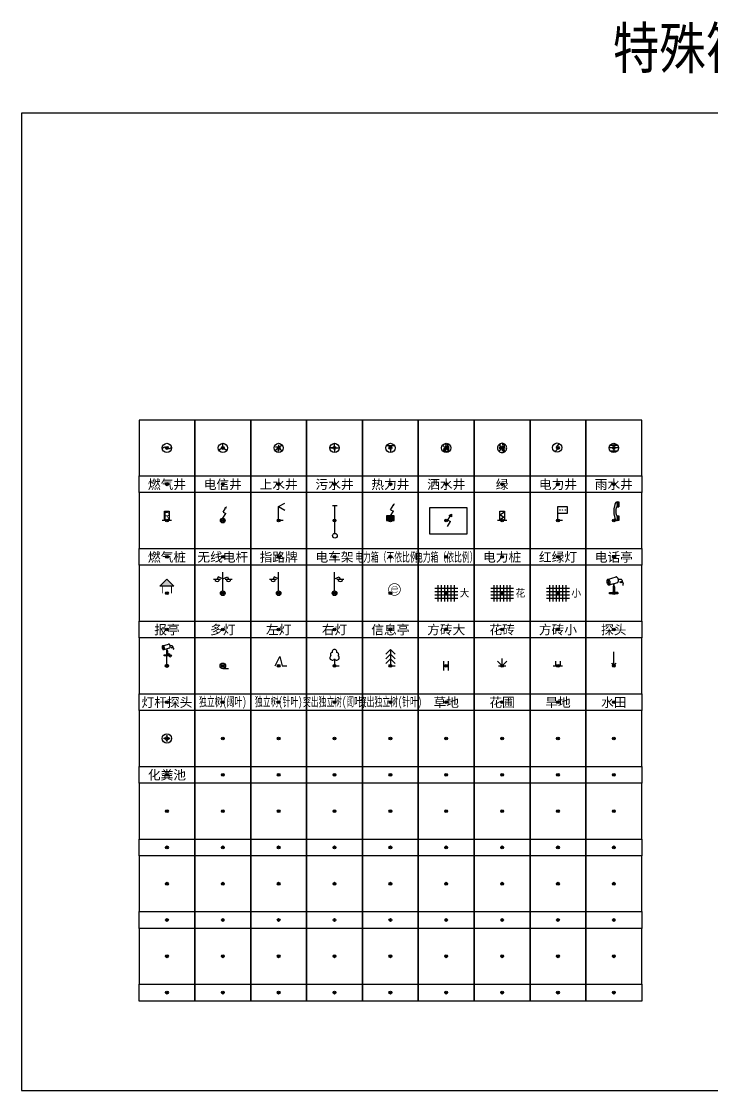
# Model space of a CAD drawing. Extents: x 501830 to 502977, y 299930 to 300245.
# Drawn here: x 502828.6 to 502902.9, y 300072.7 to 300187.5 of the extents above; entities that cross this region are included whole.
import ezdxf
from ezdxf.enums import TextEntityAlignment as Align

# ---------------------------------------------------------------- set-up
doc = ezdxf.new("R2010")
doc.units = 0
doc.header["$PDMODE"] = 32
doc.header["$PDSIZE"] = 0.3
for name, color, linetype in [('BJ0', 7, 'Continuous'), ('BJ03', 7, 'Continuous'), ('BJ04', 7, 'Continuous'), ('BJ05', 7, 'Continuous'), ('JZD', 1, 'Continuous'), ('上水', 4, 'Continuous'), ('上水井', 4, 'Continuous'), ('污水井', 247, 'Continuous'), ('燃气井', 6, 'Continuous'), ('燃气管线', 6, 'Continuous'), ('电信井', 3, 'Continuous'), ('电力井', 1, 'Continuous'), ('雨水井', 34, 'Continuous')]:
    doc.layers.add(name, color=color, linetype=linetype)
doc.styles.add('HZ', font='simplex.shx', dxfattribs={"bigfont": 'hztxt'})
doc.styles.get("Standard").update_dxf_attribs({"font": 'SIMFANG.TTF'})

# ---------------------------------------------------------------- blocks, each defined once
blk = doc.blocks.new('电力井')
at = {"lineweight": -3}
for p, q in [((0.1916606593877077, 0.394844654132612), (-0.07938017911510542, 0.06750430457759649)), ((-0.07938017911510542, 0.06750430457759649), (0.1521335955476388, -0.01715248537948355)), ((0.1521335955476388, -0.01715248537948355), (-0.1640804843627848, -0.3727115999208763))]:
    blk.add_line(p, q, dxfattribs=at)
blk.add_circle((0, 0), 0.5000578560192321, dxfattribs=at)
blk = doc.blocks.new('化粪池')
for points in [[(-0.2999999999883585, 0, 1), (-0.2000000000116415, 0, 1)], [(-0.04999999998835847, 0.25, 1), (0.04999999998835847, 0.25, 1)], [(-0.04999999998835847, 0, 1), (0.04999999998835847, 0, 1)], [(0.2000000000116415, 0, 1), (0.2999999999883585, 0, 1)], [(-0.04999999998835847, -0.25, 1), (0.04999999998835847, -0.25, 1)]]:
    blk.add_hatch(color=256).paths.add_polyline_path(points)
for centre, radius in [((0, 0), 0.5), ((-0.25, 0), 0.05), ((0, 0.25), 0.05), ((0, 0), 0.05), ((0.25, 0), 0.05), ((0, -0.25), 0.05)]:
    blk.add_circle(centre, radius)
blk = doc.blocks.new('图例框')
for points in [[(-3, 6.900000000000006), (-3, 0.899999999999995), (3, 0.899999999999995), (3, 6.900000000000006)], [(-3, 0.899999999999995), (3, 0.899999999999995), (3, -0.9000000000000092), (-3, -0.9000000000000092)]]:
    blk.add_lwpolyline(points, close=True)
for p in [(0, 3.9), (0, 0)]:
    blk.add_point(p)
blk = doc.blocks.new('上水井')
at = {"lineweight": -3}
for points in [[(-0.3348682536161505, 0.1123172582592815), (-0.09273907518945634, 0.1123172582592815), (-0.141088769712951, -0.08165257889777422), (-0.3348682536161505, -0.2756224159384146)], [(0.2948198927333578, 0.2577470478136092), (0.05269071430666372, 0.0637772106565535), (0.1495804562582634, -0.1301926264422946), (0.3431695871404372, -0.2756224159384146)]]:
    blk.add_lwpolyline(points, dxfattribs=at)
at = {"flags": 128}
blk.add_lwpolyline([(-5.820766091346741e-11, 0.3462148152175359), (-5.820766091346741e-11, -0.3462148151011206), (-0.09273907513124868, -0.3022149872267619)], dxfattribs=at)
at = {"lineweight": -3}
blk.add_circle((0, 0), 0.5000578560150593, dxfattribs=at)
blk = doc.blocks.new('探头')
at = {"lineweight": -3}
h = blk.add_hatch(color=256, dxfattribs=at)
h.paths.add_polyline_path([(-0.4496241582091898, 0.07915352238342166), (-0.4496241582091898, -0.07915352244162932), (-0.08634115383028984, -0.07915352244162932), (-0.08634115383028984, 0.07915352238342166)])
h.paths.add_polyline_path([(0.4496241582091898, -0.07915352244162932), (0.4496241582091898, 0.07915352238342166), (0.135962696862407, 0.07915352238342166), (0.0719658910529688, 0.07915352238342166), (0.0719658910529688, -0.07915352244162932)])
h = blk.add_hatch(color=256, dxfattribs=at)
h.paths.add_polyline_path([(-0.08634115383028984, 0.07915352238342166), (0.0719658910529688, 0.07915352238342166), (0.0719658910529688, 0.6830223372089677), (-0.08634115383028984, 0.6830223372089677)])
h.paths.add_polyline_path([(-0.00718763138866052, 1.025841613707598), (-0.08634115383028984, 0.6830223372089677), (0.0719658910529688, 0.6830223372089677)])
h.paths.add_polyline_path([(0.0719658910529688, 0.07915352238342166), (-0.08634115383028984, 0.07915352238342166), (-0.08634115383028984, -0.07915352244162932), (0.0719658910529688, -0.07915352244162932)])
for p, q in [((-0.7549450398655608, 1.324062825995497), (-0.758404083782807, 1.27017341053579)), ((-0.758404083782807, 1.27017341053579), (-0.7551341655198485, 1.213160589686595)), ((-0.7551341655198485, 1.213160589686595), (-0.7452534683397971, 1.155084955447819)), ((-0.7448820525314659, 1.372881132178009), (-0.7549450398655608, 1.324062825995497)), ((-0.7452534683397971, 1.155084955447819), (-0.7291191064286977, 1.09804551245179)), ((-0.7285788243752904, 1.414863908372354), (-0.7448820525314659, 1.372881132178009)), ((-0.7066245965543203, 1.448493787669577), (-0.7285788243752904, 1.414863908372354)), ((-0.6798128520604223, 1.472555298474617), (-0.7066245965543203, 1.448493787669577)), ((-0.6491126372129656, 1.486178795283195), (-0.6798128520604223, 1.472555298474617)), ((-0.6595591380610131, 1.343803210533224), (-0.6678539014537819, 1.261488650983665)), ((-0.6678539014537819, 1.261488650983665), (-0.6545602672849782, 1.162822738755494)), ((-0.660222090955358, 1.482641181384679), (0.2427716954261996, 1.748901747749187)), ((-0.6384819909580983, 1.389681147469673), (-0.6595591380610131, 1.343803210533224)), ((-0.6545602672849782, 1.162822738755494), (-0.6191237974562682, 1.069770583533682)), ((-0.6156335378182121, 1.488871889305301), (-0.6491126372129656, 1.486178795283195)), ((-0.6269369820365682, 1.398953567724675), (-0.6384819909580983, 1.389681147469673)), ((-0.6122063319780864, 1.396335648663808), (-0.6269369820365682, 1.398953567724675)), ((-0.5805855756043456, 1.48053724510828), (-0.6156335378182121, 1.488871889305301)), ((-0.5720584988594055, 1.365772037825081), (-0.6122063319780864, 1.396335648663808)), ((-0.545235475350637, 1.461476098455023), (-0.5805855756043456, 1.48053724510828)), ((-0.5250293829594739, 1.297948140127119), (-0.5720584988594055, 1.365772037825081)), ((-0.5108608818263747, 1.432377368910238), (-0.545235475350637, 1.461476098455023)), ((-0.4902453788090497, 1.204574797186069), (-0.5250293829594739, 1.297948140127119)), ((-0.4787041822564788, 1.394292760349344), (-0.5108608818263747, 1.432377368910238)), ((-0.476151728304103, 1.105984324763995), (-0.4902453788090497, 1.204574797186069)), ((-0.4813741839607246, 0.8860209616250359), (0.4216196024790406, 1.152281527989544)), ((-0.4499276037095115, 1.348598749726079), (-0.4787041822564788, 1.394292760349344)), ((-0.4255712065496482, 1.296946837625001), (-0.4499276037095115, 1.348598749726079)), ((-0.4065152945695445, 1.241203858749941), (-0.4255712065496482, 1.296946837625001)), ((-0.3934485980425961, 1.183384509640746), (-0.4065152945695445, 1.241203858749941)), ((-0.3868433813913725, 1.125578532111831), (-0.3934485980425961, 1.183384509640746)), ((0.2648303346941248, 1.750758765731007), (0.2318537107203156, 1.745682424632832)), ((0.2996434345841408, 1.744795722421259), (0.2648303346941248, 1.750758765731007)), ((0.3350349085521884, 1.728008791513275), (0.2996434345841408, 1.744795722421259)), ((0.3697257532039657, 1.701004631759133), (0.3350349085521884, 1.728008791513275)), ((0.4024622847791761, 1.664759139472153), (0.3697257532039657, 1.701004631759133)), ((0.3832886826712638, 1.140979110845365), (0.4148916185949929, 1.151540801278315)), ((0.4320614462485537, 1.620582181378268), (0.4024622847791761, 1.664759139472153)), ((0.4148916185949929, 1.151540801278315), (0.4429080038098618, 1.172718093090225)), ((0.4574535608408041, 1.570070257410407), (0.4320614462485537, 1.620582181378268)), ((0.4429080038098618, 1.172718093090225), (0.4663253612234257, 1.203745665494353)), ((0.4777209895546548, 1.51504880504217), (0.4574535608408041, 1.570070257410407)), ((0.4663253612234257, 1.203745665494353), (0.4842974169296212, 1.243502220953815)), ((0.4921312928199768, 1.457506230624858), (0.4777209895546548, 1.51504880504217)), ((0.4842974169296212, 1.243502220953815), (0.4961746834451333, 1.290551007376052)), ((0.5001637003733777, 1.399522050633095), (0.4921312928199768, 1.457506230624858)), ((0.4961746834451333, 1.290551007376052), (0.5015279311337508, 1.343191740626935)), ((0.5015279311337508, 1.343191740626935), (0.5001637003733777, 1.399522050633095)), ((-0.7291191064286977, 1.09804551245179), (-0.7073142176377587, 1.044103814754635)), ((-0.7073142176377587, 1.044103814754635), (-0.6806268874788657, 0.9952094559557736)), ((-0.6806268874788657, 0.9952094559557736), (-0.650021665613167, 0.9531296055065468)), ((-0.650021665613167, 0.9531296055065468), (-0.6166047044680454, 0.9193851388990879)), ((-0.6191237974562682, 1.069770583533682), (-0.5725193346734159, 1.001427870651241)), ((-0.6166047044680454, 0.9193851388990879), (-0.5815837801201269, 0.895195669028908)), ((-0.5815837801201269, 0.895195669028908), (-0.5462246399838477, 0.8814354663481936)), ((-0.5725193346734159, 1.001427870651241), (-0.5321692706202157, 0.9713361723115668)), ((-0.5462246399838477, 0.8814354663481936), (-0.5118052555480972, 0.8786018604878336)), ((-0.5321692706202157, 0.9713361723115668), (-0.5174516101833433, 0.9678157531889156)), ((-0.5174516101833433, 0.9678157531889156), (-0.5059005623334087, 0.9781522651319392)), ((-0.5118052555480972, 0.8786018604878336), (-0.479569633025676, 0.8867972653242759)), ((-0.5059005623334087, 0.9781522651319392), (-0.4849021219997667, 1.023709254455753)), ((-0.4849021219997667, 1.023709254455753), (-0.476151728304103, 1.105984324763995)), ((-0.479569633025676, 0.8867972653242759), (-0.4506828517769463, 0.9057254775543697)), ((-0.4506828517769463, 0.9057254775543697), (-0.4261889553745277, 0.9347023822483607)), ((-0.4496241582091898, 0.07915352238342166), (0.4186457947944291, 0.07915352238342166)), ((-0.4496241582091898, -0.07915352244162932), (-0.4496241582091898, 0.07915352238342166)), ((-0.4261889553745277, 0.9347023822483607), (-0.4069732170319185, 0.9726806786493398)), ((-0.4069732170319185, 0.9726806786493398), (-0.3937301436671987, 1.018287732091267)), ((-0.3937301436671987, 1.018287732091267), (-0.3869383743149228, 1.069875184912235)), ((-0.3869383743149228, 1.069875184912235), (-0.3868433813913725, 1.125578532111831)), ((-0.00718763138866052, 1.025841613707598), (-0.08634115383028984, 0.6830223372089677)), ((-0.08634115383028984, 0.6830223372089677), (0.0719658910529688, 0.6830223372089677)), ((-0.08634115383028984, 0.6830223372089677), (-0.08634115383028984, -0.07915352244162932)), ((0.0719658910529688, 0.6830223372089677), (-0.00718763138866052, 1.025841613707598)), ((0.0719658910529688, 0.6830223372089677), (0.0719658910529688, -0.07915352244162932)), ((0.4496241582091898, 0.07915352238342166), (0.135962696862407, 0.07915352238342166)), ((0.4496241582091898, 0.07915352238342166), (0.4496241582091898, -0.07915352244162932)), ((0.4496241582091898, 0.07915352238342166), (0.4496241582091898, -0.07915352244162932)), ((0.4496241582091898, -0.07915352244162932), (-0.4496241582091898, -0.07915352244162932))]:
    blk.add_line(p, q, dxfattribs=at)
at = {"lineweight": -3, "extrusion": (0, 0, -1)}
for p, q in [((0.4879795143497176, 1.476994723314419), (0.5920587086002342, 1.505368763348088)), ((0.5920587086002342, 1.505368763348088), (0.6910091294557787, 1.517204397765454)), ((0.65814820403466, 1.181967207929119), (0.6735298495623283, 1.21172095334623)), ((0.6800481011741795, 1.155603484541643), (0.65814820403466, 1.181967207929119)), ((0.6735298495623283, 1.21172095334623), (0.7170629816246219, 1.238629751140252)), ((0.7284162779105827, 1.137040997680742), (0.6800481011741795, 1.155603484541643)), ((0.6910091294557787, 1.517204397765454), (0.7797020037542097, 1.495963221066631)), ((0.7170629816246219, 1.238629751140252), (0.7742078845039941, 1.255963934992906)), ((0.7742078845039941, 1.255963934992906), (0.8308534043026157, 1.25730775174452)), ((0.7797020037542097, 1.495963221066631), (0.8528007346321829, 1.426044522377197)), ((0.8308534043026157, 1.25730775174452), (0.8801969880005345, 1.241597757092677)), ((0.8811757517396472, 1.166583408776205), (0.8429255122318864, 1.139283897471614)), ((0.8528007346321829, 1.426044522377197), (0.8992767119780183, 1.317529829277191)), ((0.8801969880005345, 1.241597757092677), (0.9215580244781449, 1.212253789533861)), ((0.9018511528265662, 1.208701311785262), (0.8811757517396472, 1.166583408776205)), ((0.8992767119780183, 1.317529829277191), (0.9018511528265662, 1.208701311785262)), ((0.9215580244781449, 1.212253789533861), (0.9783659822423942, 1.126896909961943)), ((0.787844744801987, 1.130270788387861), (0.7284162779105827, 1.137040997680742)), ((0.8429255122318864, 1.139283897471614), (0.787844744801987, 1.130270788387861)), ((0.9832151623559184, 0.9363094145664945), (0.9517471182625741, 0.8459795954986475)), ((0.9783659822423942, 1.126896909961943), (0.9974948558374308, 1.029479947756045)), ((0.9974948558374308, 1.029479947756045), (0.9832151623559184, 0.9363094145664945))]:
    blk.add_line(p, q, dxfattribs=at)
blk = doc.blocks.new('灯杆探头')
h = blk.add_hatch(color=256)
h.paths.add_polyline_path([(-0.3124074486549944, 1.064287108718418), (-0.05810934555483982, 1.06428710866021), (-0.05810934549663216, 1.175102040055208), (-0.312407448538579, 1.175102040055208)])
h.paths.add_polyline_path([(0.05270558584015816, 1.064287108718418), (0.317066372896079, 1.064287108602002), (0.317066372896079, 1.175102040055208), (0.09750334994168952, 1.175102040055208), (0.05270558589836583, 1.175102040055208)])
h = blk.add_hatch(color=256)
h.paths.add_polyline_path([(-0.05810934555483982, 1.175102040055208), (0.05270558589836583, 1.175102040055208), (0.05270558589836583, 1.597810210427269), (-0.05810934555483982, 1.597810210427269)])
h.paths.add_polyline_path([(-0.002701879886444658, 1.837783703987952), (-0.05810934555483982, 1.597810210427269), (0.05270558589836583, 1.597810210427269)])
h.paths.add_polyline_path([(0.05270558589836583, 1.175102040055208), (-0.05810934555483982, 1.175102040055208), (-0.05810934555483982, 1.06428710866021), (0.05270558589836583, 1.06428710866021)])
for p, q in [((-0.4598260015482083, 2.157543401350267), (0.1722696489305235, 2.343925797787961)), ((0.1877106964238919, 2.345225710363593), (0.164627059653867, 2.341672271606512)), ((0.2120798663236201, 2.341051580093335), (0.1877106964238919, 2.345225710363593)), ((0.2368538980954327, 2.329300728451926), (0.2120798663236201, 2.341051580093335)), ((0.2611374894040637, 2.310397816589102), (0.2368538980954327, 2.329300728451926)), ((0.2840530614485033, 2.285025971999858), (0.2611374894040637, 2.310397816589102)), ((-0.5261320657446049, 2.046538552560378), (-0.5285533965216018, 2.008815961773507)), ((-0.5285533965216018, 2.008815961773507), (-0.5262644537142478, 1.968906987167429)), ((-0.5262644537142478, 1.968906987167429), (-0.5193479657173157, 1.928254043159541)), ((-0.51908797462238, 2.080711366899777), (-0.5261320657446049, 2.046538552560378)), ((-0.5193479657173157, 1.928254043159541), (-0.5080539123737253, 1.888326433079783)), ((-0.5076757149072364, 2.110099310229998), (-0.51908797462238, 2.080711366899777)), ((-0.5080539123737253, 1.888326433079783), (-0.4927904902142473, 1.850567244691774)), ((-0.4923077554558404, 2.133640225743875), (-0.5076757149072364, 2.110099310229998)), ((-0.4927904902142473, 1.850567244691774), (-0.4741093590855598, 1.816341193567496)), ((-0.4735395343159325, 2.150483283330686), (-0.4923077554558404, 2.133640225743875)), ((-0.4741093590855598, 1.816341193567496), (-0.4526857038144954, 1.786885298206471)), ((-0.452049383893609, 2.16001973109087), (-0.4735395343159325, 2.150483283330686)), ((-0.4593619345105253, 2.060356821748428), (-0.4651682688854635, 2.002736630034633)), ((-0.4651682688854635, 2.002736630034633), (-0.4558627249789424, 1.933670491504017)), ((-0.444607931538485, 2.092471377574839), (-0.4593619345105253, 2.060356821748428)), ((-0.4558627249789424, 1.933670491504017), (-0.431057196110487, 1.868533982837107)), ((-0.4526857038144954, 1.786885298206471), (-0.4292938309954479, 1.763264171604533)), ((-0.4286140143522061, 2.161904896900523), (-0.452049383893609, 2.16001973109087)), ((-0.4365264252992347, 2.098962071759161), (-0.444607931538485, 2.092471377574839)), ((-0.4262149702408351, 2.097129528410733), (-0.4365264252992347, 2.098962071759161)), ((-0.431057196110487, 1.868533982837107), (-0.3984340721508488, 1.820694083813578)), ((-0.4292938309954479, 1.763264171604533), (-0.4047791839693673, 1.746331542672124)), ((-0.4040804408141412, 2.156070645956788), (-0.4286140143522061, 2.161904896900523)), ((-0.3981114870985039, 2.075735000835266), (-0.4262149702408351, 2.097129528410733)), ((-0.4047791839693673, 1.746331542672124), (-0.3800277858390473, 1.736699400818907)), ((-0.3793353706132621, 2.14272784331115), (-0.4040804408141412, 2.156070645956788)), ((-0.3984340721508488, 1.820694083813578), (-0.3701890272786841, 1.799629895016551)), ((-0.3651911059278063, 2.028258272446692), (-0.3981114870985039, 2.075735000835266)), ((-0.3800277858390473, 1.736699400818907), (-0.355934216757305, 1.734715876693372)), ((-0.3552731551462784, 2.122358732623979), (-0.3793353706132621, 2.14272784331115)), ((-0.3701890272786841, 1.799629895016551), (-0.3598866650136188, 1.797165601630695)), ((-0.3408423030632548, 1.962896932382137), (-0.3651911059278063, 2.028258272446692)), ((-0.3598866650136188, 1.797165601630695), (-0.3518009315012023, 1.804401159984991)), ((-0.355934216757305, 1.734715876693372), (-0.3333692809683271, 1.740452660131268)), ((-0.3327634654706344, 2.095699506637175), (-0.3552731551462784, 2.122358732623979)), ((-0.3518009315012023, 1.804401159984991), (-0.3371020232443698, 1.836291052517481)), ((-0.3309767476748675, 1.893883601704147), (-0.3408423030632548, 1.962896932382137)), ((-0.3371020232443698, 1.836291052517481), (-0.3309767476748675, 1.893883601704147)), ((-0.3346324666636065, 1.739909247495234), (0.297463183873333, 1.926291643991135)), ((-0.3333692809683271, 1.740452660131268), (-0.3131485341000371, 1.753702408634126)), ((-0.3126198604586534, 2.063713699171785), (-0.3327634654706344, 2.095699506637175)), ((-0.3131485341000371, 1.753702408634126), (-0.2960028066299856, 1.773986241954844)), ((-0.2955703824409284, 2.027557360706851), (-0.3126198604586534, 2.063713699171785)), ((-0.3124074485967867, 1.175102040055208), (0.2953815184882842, 1.175102040055208)), ((-0.3124074485967867, 1.06428710866021), (-0.3124074485967867, 1.175102040055208)), ((-0.2960028066299856, 1.773986241954844), (-0.2825517897726968, 1.800571049447171)), ((-0.2822312440839596, 1.988537275523413), (-0.2955703824409284, 2.027557360706851)), ((-0.2825517897726968, 1.800571049447171), (-0.2732816384523176, 1.832495986833237)), ((-0.273084556509275, 1.948063731135335), (-0.2822312440839596, 1.988537275523413)), ((-0.2732816384523176, 1.832495986833237), (-0.2685273998649791, 1.868607203825377)), ((-0.2684609048301354, 1.90759954683017), (-0.273084556509275, 1.948063731135335)), ((-0.2685273998649791, 1.868607203825377), (-0.2684609048301354, 1.90759954683017)), ((-0.002701879828236997, 1.837783703987952), (-0.05810934555483982, 1.597810210427269)), ((-0.05810934555483982, 1.597810210427269), (0.05270558589836583, 1.597810210427269)), ((-0.05810934555483982, 1.597810210427269), (-0.05810934555483982, 1.06428710866021)), ((0.05270558589836583, 1.597810210427269), (-0.002701879828236997, 1.837783703987952)), ((0, 0.1749999999883585), (0, 1.400000000023283)), ((0, 1.151803426677361), (0.06650000001536682, 1.186803426709957)), ((0.05270558589836583, 1.597810210427269), (0.05270558589836583, 1.06428710866021)), ((0.06650000001536682, 1.186803426709957), (0.1365000000223517, 1.291803426691331)), ((0.317066372896079, 1.175102040055208), (0.09750334994168952, 1.175102040055208)), ((0.1365000000223517, 1.291803426691331), (0.1714999999967404, 1.326803426723927)), ((0.1714999999967404, 1.326803426723927), (0.2415000000037253, 1.291803426691331)), ((0.1714999999967404, 1.151803426677361), (0.5214999999734573, 1.151803426677361)), ((0.2415000000037253, 1.291803426691331), (0.3115000000107102, 1.186803426709957)), ((0.2706315399846062, 1.918379951966926), (0.2927535951603204, 1.925773135269992)), ((0.3047724745119922, 2.254102101316676), (0.2840530614485033, 2.285025971999858)), ((0.2927535951603204, 1.925773135269992), (0.3123650648049079, 1.940597239532508)), ((0.3225469547323883, 2.218743754550815), (0.3047724745119922, 2.254102101316676)), ((0.3115000000107102, 1.186803426709957), (0.3464999999850988, 1.151803426677361)), ((0.3123650648049079, 1.940597239532508), (0.3287572150002234, 1.962316540244501)), ((0.317066372896079, 1.175102040055208), (0.317066372896079, 1.06428710866021)), ((0.317066372896079, 1.175102040055208), (0.317066372896079, 1.06428710866021)), ((0.3367341548437253, 2.180228737881407), (0.3225469547323883, 2.218743754550815)), ((0.3287572150002234, 1.962316540244501), (0.3413376539829187, 1.990146129042841)), ((0.3468213671003468, 2.139948935830034), (0.3367341548437253, 2.180228737881407)), ((0.3413376539829187, 1.990146129042841), (0.349651740572881, 2.023080279526766)), ((0.3524440524051897, 2.099360009829979), (0.3468213671003468, 2.139948935830034)), ((0.349651740572881, 2.023080279526766), (0.3533990139258094, 2.059928792819846)), ((0.3533990139258094, 2.059928792819846), (0.3524440524051897, 2.099360009829979)), ((0.317066372896079, 1.06428710866021), (-0.3124074485967867, 1.06428710866021))]:
    blk.add_line(p, q)
at = {"extrusion": (0, 0, -1)}
for p, q in [((0.3439151221537031, 2.153590880683623), (0.4167705581639893, 2.17345270869555)), ((0.4167705581639893, 2.17345270869555), (0.486035852751229, 2.181737652805168)), ((0.4630332049564458, 1.947071619913913), (0.4738003568490967, 1.967899241717532)), ((0.4783631329773925, 1.928617013560142), (0.4630332049564458, 1.947071619913913)), ((0.4738003568490967, 1.967899241717532), (0.5042735492461361, 1.986735400161706)), ((0.5122208566754125, 1.915623272769153), (0.4783631329773925, 1.928617013560142)), ((0.486035852751229, 2.181737652805168), (0.5481208647834137, 2.166868829110172)), ((0.5042735492461361, 1.986735400161706), (0.5442749813082628, 1.998869328876026)), ((0.5538207835052162, 1.910884126264136), (0.5122208566754125, 1.915623272769153)), ((0.5442749813082628, 1.998869328876026), (0.5839268451672979, 1.999810000590514)), ((0.5481208647834137, 2.166868829110172), (0.5992899763514288, 2.117925740021747)), ((0.5923773206886835, 1.91719330259366), (0.5538207835052162, 1.910884126264136)), ((0.5839268451672979, 1.999810000590514), (0.6184673537500203, 1.988813004340045)), ((0.6191524883615784, 1.936302960501052), (0.5923773206886835, 1.91719330259366)), ((0.5992899763514288, 2.117925740021747), (0.6318231605109759, 2.041965454875026)), ((0.6184673537500203, 1.988813004340045), (0.6474200792727061, 1.968272227037232)), ((0.6336252691107802, 1.965785492619034), (0.6191524883615784, 1.936302960501052)), ((0.6318231605109759, 2.041965454875026), (0.6336252691107802, 1.965785492619034)), ((0.6474200792727061, 1.968272227037232), (0.6871856497018598, 1.908522411365993)), ((0.6905800757813267, 1.775111164548434), (0.6685524448985234, 1.711880291230045)), ((0.6871856497018598, 1.908522411365993), (0.7005758612067439, 1.840330537816044)), ((0.7005758612067439, 1.840330537816044), (0.6905800757813267, 1.775111164548434))]:
    blk.add_line(p, q, dxfattribs=at)
blk.add_circle((0, 0), 0.175)
blk.add_arc((0.3464999999850988, 1.151803426677361), 0.175, 178.9999999984781, 0)
blk = doc.blocks.new('洒')
at = {"elevation": -507.8120000189421}
for points in [[(-0.312165750307031, 0.2232256743227481), (-0.2675994737655856, 0.1673767960382975)], [(-0.2230331971659325, 1.820454781409353e-05), (-0.312165750307031, -0.3903598133329069)], [(-0.2230331971659325, 0.3347353875142289), (-0.2675994737655856, 0.3905842657914036)], [(0.3119501654873602, 0.3905842657914036), (-0.1339006439666264, 0.3905842657914036)], [(-0.1339006439666264, -0.2230012218496995), (-0.08933436730876565, -0.2230012218496995), (-0.0002018141094595194, -0.05564263036649209), (-0.0002018141094595194, 0.3905842657914036)], [(0.1336850590887479, 0.3905842657914036), (0.1336850590887479, -0.1671523435652489), (0.1782513356301934, -0.2230012218496995), (0.2673838888877071, -0.2230012218496995)]]:
    blk.add_lwpolyline(points, dxfattribs=at)
blk.add_lwpolyline([(0.2673838888877071, -0.3345109350484563), (0.2673838888877071, 0.1673767960382975), (-0.1339006439666264, 0.1673767960382975), (-0.1339006439666264, -0.3345109350484563), (0.2673838888877071, -0.3345109350484563)], close=True, dxfattribs=at)
at = {"linetype": 'Continuous'}
blk.add_circle((0, 0), 0.5, dxfattribs=at)
blk = doc.blocks.new('绿')
blk.add_lwpolyline([(0.5000578559977388, 2.220446049250313e-16), (0.4904493845058801, 0.09755644815329373), (0.461993218214644, 0.1913638567143426), (0.4157829116362008, 0.2778172595799466), (0.3535943009373216, 0.3535943009616073), (0.2778172595513896, 0.4157829116552819), (0.1913638566826118, 0.4619932182277873), (0.09755644811960854, 0.4904493845125805), (-3.434491580023291e-11, 0.5000578559977387), (-0.0975564481869785, 0.4904493845125804), (-0.191363856746073, 0.4619932182277872), (-0.2778172596085031, 0.4157829116552817), (-0.3535943009858926, 0.353594300961607), (-0.4157829116743627, 0.2778172595799464), (-0.4619932182409303, 0.1913638567143424), (-0.4904493845192806, 0.0975564481532935), (-0.5000578559977386, 0), (-0.4904493845058799, -0.0975564481532935), (-0.4619932182146438, -0.1913638567143424), (-0.4157829116362006, -0.2778172595799463), (-0.3535943009373215, -0.3535943009616069), (-0.2778172595513896, -0.4157829116552816), (-0.1913638566826119, -0.4619932182277869), (-0.09755644811960865, -0.4904493845125801), (3.434474926677922e-11, -0.5000578559977384), (0.09755644818697834, -0.4904493845125802), (0.1913638567460728, -0.461993218227787), (0.2778172596085028, -0.4157829116552816), (0.3535943009858922, -0.353594300961607), (0.4157829116743624, -0.2778172595799463), (0.46199321824093, -0.1913638567143424), (0.4904493845192803, -0.09755644815329365)], close=True)
at = {"elevation": -507.8707599398473}
for points in [[(-0.1782738668262027, 0.4183559388184221), (-0.3119960038457066, 0.3068562993721571)], [(-0.3119960038457066, 0.3068562993721571), (-0.222796292277053, 0.1952792296287953)], [(-0.1336740110418759, 0.2510290493446519), (-0.3119960038457066, -0.02787490985065233)], [(-0.0445517297484912, 0.02795234016230097), (0.3120922557427548, 0.02795234016230097)], [(0.267492399958428, 0.3626061190952896), (4.812591942027211e-05, 0.3626061190952896)], [(0.267492399958428, 0.1952792296287953), (4.812591942027211e-05, 0.1952792296287953)], [(0.1337702629971318, -0.4182785085067735), (0.1337702629971318, 0.02795234016230097)], [(0.267492399958428, 0.02795234016230097), (0.267492399958428, 0.3626061190952896)], [(-0.3119960038457066, -0.02787490985065233), (-0.1336740110418759, -0.02787490985065233)], [(-0.3119960038457066, -0.362528688783641), (-0.1336740110418759, -0.1393745492969174)], [(4.812591942027211e-05, -0.3067788690677844), (-0.0445517297484912, -0.3067788690677844)], [(4.812591942027211e-05, -0.08362472957378486), (0.089170407212805, -0.1952017993171467)], [(0.089170407212805, -0.1952017993171467), (4.812591942027211e-05, -0.3067788690677844)], [(0.089170407212805, -0.4182785085067735), (0.1337702629971318, -0.4182785085067735)], [(0.1783701187814586, -0.1952017993171467), (0.267492399958428, -0.08362472957378486)], [(0.3120922557427548, -0.362528688783641), (0.1783701187814586, -0.1952017993171467)]]:
    blk.add_lwpolyline(points, dxfattribs=at)
blk = doc.blocks.new('信息亭')
at = {"linetype": 'Continuous'}
h = blk.add_hatch(color=256, dxfattribs=at)
h.paths.add_polyline_path([(-0.1648449362701503, -0.3300745594388572), (-0.167153138750873, -0.3289204462427296), (-0.1690766503550694, -0.3273816369681153), (-0.1710001621778356, -0.3258428279120708), (-0.2741003720802255, -0.2227426177911111), (-0.2764085850960109, -0.2196649988484569), (-0.2779473944143392, -0.2177414882496814), (-0.2791015014905133, -0.2154332746219006), (-0.2798709059748216, -0.2135097623182809), (-0.3314210112757282, -0.05924414953199447), (-0.3321904153666109, -0.05616653294989372), (-0.332575117696193, -0.05385831862268969), (-0.332575117696193, -0.0515501049949089), (-0.332575117696193, 0.0515501049949089), (-0.3325751177399069, 0.05424302108341362), (-0.3318057132118847, 0.0569359367347788), (-0.3314210109260166, 0.05924415018770377), (-0.2798709057125379, 0.2135097635422717), (-0.2783320965253515, 0.2169720841587987), (-0.277177989755175, 0.2188955953695695), (-0.2756391808302723, 0.2208191064929124), (-0.2741003719490836, 0.222742617834825), (-0.1710001621341216, 0.3258428274749312), (-0.1686919479380594, 0.3277663393414113), (-0.1667684366835747, 0.3289204461115878), (-0.1648449252105201, 0.3300745529691921), (-0.06212941842456347, 0.3816246574832475), (-0.05866709706489927, 0.3831634670638595), (-0.05597418123867828, 0.3839328715918818), (-0.05366596756718354, 0.384317573834036), (-0.05135775385197484, 0.3843175738777499), (0.1029078586720279, 0.3843175738777499), (0.1067548816618509, 0.3839328715918818), (0.1090630953333457, 0.3835481693060137), (0.1113713089611265, 0.3827787646905635), (0.1136795225889073, 0.3816246579203871), (0.216779732622439, 0.3300745529254782), (0.2190879464687896, 0.3289204459804459), (0.2210114576358464, 0.3273816370118293), (0.2229349689777591, 0.3258428279994987), (0.274100371555658, 0.2742927233105874), (0.2760238831598544, 0.2719845090270973), (0.2771779899737448, 0.2700609978600405), (0.2783320968313491, 0.2681374865618418), (0.3298822014328325, 0.1654219782021828), (0.3314210108385887, 0.1619596578916535), (0.3321904155414667, 0.1592667421965743), (0.3325751177399069, 0.1569585283502238), (0.3325751177399069, 0.1546503150284406), (0.332575117696193, 0.0515501044266275), (0.3321904154103249, 0.0480877836352447), (0.3318057131681707, 0.04539486885815858), (0.331036309033574, 0.04308665575494523), (0.3302669043306959, 0.04116314384475117), (0.3291127973419497, 0.03885493004211457), (0.3275739881547633, 0.03693141852534609), (0.3260351789238629, 0.03500790709600551), (0.3241116676693782, 0.03346909803996095), (0.3221881563711795, 0.03193028898391639), (0.3202646450729807, 0.030776182170026), (0.3179564314452, 0.0296220753561356), (0.3160329196224338, 0.02885267060954356), (0.3133400037962128, 0.02808326612523524), (0.3110317902558599, 0.02769856388308108), (0.3087235765843652, 0.02769856388308108), (-0.2848720354288234, 0.02769856383936712), (-0.2848720354288234, -0.0473097674146993), (-0.2362136812751996, -0.1929217077259091), (-0.1394401129806065, -0.2896952764139277), (-0.04595182554004713, -0.3366144915666663), (0.09752202701958593, -0.3366144916540942), (0.1913722210121923, -0.2896893946577911), (0.2917966765307355, -0.188888817465282), (0.2952589970161207, -0.1861959015953471), (0.2994907219421002, -0.1838876880112802), (0.3041071491539478, -0.1823488788678078), (0.3087235765406512, -0.1819641766256536), (0.3133400038399268, -0.1823488788678078), (0.3179564308769185, -0.1838876878801384), (0.3218034538667416, -0.1858111993969069), (0.3256504769877064, -0.1888888177712797), (0.3283433925516437, -0.1923511377320974), (0.3306516062668524, -0.1965828628329327), (0.3321904154540388, -0.2011992907879175), (0.3325751177399069, -0.2058157180434791), (0.3321904155414667, -0.2104321451678988), (0.3306516063542803, -0.2150485722486046), (0.3287280950997956, -0.218895594845002), (0.3256504771625622, -0.2227426173539716), (0.2229349694586126, -0.3258428276060731), (0.2206267555248341, -0.3277663391228415), (0.2187032440080656, -0.3289204461115878), (0.216779732666153, -0.3300745529254782), (0.1136795232446166, -0.3816246575706754), (0.1102172021472361, -0.3831634669327176), (0.1075242861898732, -0.3839328716355958), (0.1052160726495203, -0.384317573834036), (0.1029078588905977, -0.384317573834036), (-0.05135775393940275, -0.384317573790322), (-0.05520477640465832, -0.3839328715918818), (-0.05751299068814841, -0.3835481692622997), (-0.05982120374764781, -0.3827787648217054), (-0.06212937659031012, -0.3816246715154266)])
h.paths.add_polyline_path([(-0.275484724308073, 0.07540164606302277), (-0.2362136814937694, 0.1929217075073393), (-0.1394401126746088, 0.2896952764139277), (-0.04595182571490294, 0.3366144916103803), (0.09752202693215803, 0.3366144916103803), (0.1913551868211361, 0.2896979114473215), (0.237935311657493, 0.2427675605583936), (0.2848720354725374, 0.1492443867602269), (0.2848720355599653, 0.07540164610673672)], flags=16)
at = {"linetype": 'Continuous', "const_width": 0.0751}
blk.add_lwpolyline([(-0.1084275911469594, 0.6221665066760033, 1.080598474616794), (0.2031031152449431, -0.5979940042548113, 0.9254131145746874), (-0.1084275911469594, 0.6221665066760033, 11.56265115637106)], format="xyb", dxfattribs=at)
blk = doc.blocks.new('多灯')
for p, q in [((-0.9899999999906868, 1.5), (-0.2449999999953434, 1.5)), ((-0.4949999999953434, 1.75), (-0.595000000030268, 1.5)), ((0, 1.549999999988358), (-0.4949999999953434, 1.75)), ((0, 0.25), (0, 2.25)), ((0, 1.549999999988358), (0.5, 1.75)), ((0.25, 1.5), (1, 1.5)), ((0.5, 1.75), (0.5999999999767169, 1.5))]:
    blk.add_line(p, q)
blk.add_circle((0, 0), 0.25)
for centre in [(-0.595000000030268, 1.5), (0.625, 1.5)]:
    blk.add_arc(centre, 0.25, 178.9999999984781, 0)
blk = doc.blocks.new('左灯')
for p, q in [((-0.9899999999906868, 1.5), (-0.2449999999953434, 1.5)), ((-0.4949999999953434, 1.75), (-0.595000000030268, 1.5)), ((0, 1.549999999988358), (-0.4949999999953434, 1.75)), ((0, 0.25), (0, 2.25))]:
    blk.add_line(p, q)
blk.add_circle((0, 0), 0.25)
blk.add_arc((-0.595000000030268, 1.5), 0.25, 178.9999999984781, 0)
blk = doc.blocks.new('右灯')
for p, q in [((0, 0.25), (0, 2.25)), ((0, 1.549999999988358), (0.5, 1.75)), ((0.25, 1.5), (1, 1.5)), ((0.5, 1.75), (0.5999999999767169, 1.5))]:
    blk.add_line(p, q)
blk.add_circle((0, 0), 0.25)
blk.add_arc((0.625, 1.5), 0.25, 178.9999999984781, 0)
blk = doc.blocks.new('Z002')
at = {"linetype": 'Continuous', "flags": 128}
blk.add_lwpolyline([(-0.005453719815704972, -0.2950641303905286), (0.5945462802192196, -0.2950641303905286)], dxfattribs=at)
at = {"linetype": 'Continuous'}
blk.add_circle((0, 0), 0.3000059569610763, dxfattribs=at)
blk = doc.blocks.new('Z003')
for p, q in [((-0.375, 0), (0.125, 1)), ((0.125, 1), (0.375, 0)), ((0.375, 0), (0.875, 0))]:
    blk.add_line(p, q)
blk = doc.blocks.new('报亭')
blk.add_hatch(color=256).paths.add_polyline_path([(0.7474999999976718, 0.7449999999953433), (0.002500000002328156, 1.494999999995343), (-0.7474999999976719, 0.7449999999953433)])
for p, q in [((-0.7474999999976717, 0.7449999999953434), (0.002500000002328306, 1.494999999995343)), ((0.002500000002328306, 1.494999999995343), (0.7474999999976717, 0.7449999999953434)), ((0.7474999999976717, 0.7449999999953434), (-0.7474999999976717, 0.7449999999953434))]:
    blk.add_line(p, q)
at = {"const_width": 0.1}
for points in [[(-0.4974999999976717, 0.7449999999953434), (-0.4974999999976717, 0)], [(0.4974999999976717, 0.7449999999953434), (0.4974999999976717, 0)]]:
    blk.add_lwpolyline(points, dxfattribs=at)
blk = doc.blocks.new('红路灯')
for p, q in [((0, 0), (0, 1.520000000027721)), ((0, 1.520000000027721), (0.9999999999763531, 1.520000000027721)), ((0.9999999999763531, 1.520000000027721), (0.9999999999763531, 0.7499999999254214)), ((0.9999999999763531, 0.7499999999254214), (0, 0.7499999999254214)), ((0.4821608915790421, 0), (0, 0))]:
    blk.add_line(p, q)
for centre in [(0.2098899537941179, 1.136791816179539), (0.4910071827453066, 1.139544856869179), (0.7803927113627651, 1.145050938475833)]:
    blk.add_circle(centre, 0.01848410142396429)
blk = doc.blocks.new('方砖小')
at = {"lineweight": -3}
for p, q in [((-1.217957955726888, 0.527471773151774), (1.232042044284754, 0.527471773151774)), ((-1.217957955726888, 0.177471773175057), (1.232042044284754, 0.177471773175057)), ((-0.8679579556919634, -0.8725282268715091), (-0.8679579556919634, 0.8774717731284909)), ((-0.5179579557152465, -0.8725282268715091), (-0.5179579557152465, 0.8774717731284909)), ((-0.1679579557385296, -0.8725282268715091), (-0.1679579557385296, 0.8774717731284909)), ((0.182042044296395, -0.8725282268715091), (0.182042044296395, 0.8774717731284909)), ((0.532042044273112, -0.8725282268715091), (0.532042044273112, 0.8774717731284909)), ((0.8820420443080366, -0.8725282268715091), (0.8820420443080366, 0.8774717731284909)), ((-1.217957955726888, -0.1725282268598676), (1.232042044284754, -0.1725282268598676)), ((-1.217957955726888, -0.5225282268365845), (1.232042044284754, -0.5225282268365845))]:
    blk.add_line(p, q, dxfattribs=at)
at = {"lineweight": -3, "ltscale": 4, "style": 'HZ'}
blk.add_text('小', height=0.8, dxfattribs=at).set_placement((1.443667544226628, -0.4615182916168123))
blk = doc.blocks.new('雨水井')
at = {"lineweight": -3}
for p, q in [((0.5000578559702262, 0), (-0.5000578559702262, 0)), ((-0.400046284776181, 0.3000347135821357), (0.400046284776181, 0.3000347135821357)), ((0, 0.4950572774396278), (0, -0.4950572774396278)), ((-0.400046284776181, -0.3000347135821357), (0.400046284776181, -0.3000347135821357))]:
    blk.add_line(p, q, dxfattribs=at)
blk.add_circle((0, 0), 0.5000578560004458, dxfattribs=at)
blk = doc.blocks.new('污水井')
at = {"lineweight": -3}
for p, q in [((0, 0), (-0.5000578559702262, 0)), ((-0.5000578559702262, 0), (0.5000578559702262, 0)), ((0, 0), (-0.4731427222723141, 0)), ((0, 0), (0, 0.5000578559702262)), ((0, 0), (0, 0.458854581520427)), ((0, 0), (0, -0.4729011907475069)), ((0, 0), (0.4825118049629964, 0)), ((0, 0), (0, -0.5000578559702262))]:
    blk.add_line(p, q, dxfattribs=at)
blk.add_circle((0, 0), 0.5000578560028045, dxfattribs=at)
blk = doc.blocks.new('热力井')
for p, q in [((-0.400046284776181, 0.2500289279851131), (0.400046284776181, 0.2500289279851131)), ((0, 0.2500289279851131), (0, -0.5000578559120186))]:
    blk.add_line(p, q)
blk.add_arc((0, 0), 0.5000578559690139, 0, 359.9989995873949)
blk = doc.blocks.new('燃气井')
at = {"lineweight": -3}
blk.add_circle((0, 0), 0.5000578559737295, dxfattribs=at)
for centre, start, end in [((-0.2131545365555212, -0.2737761788885109), 52.09666473517505, 144.305826311958), ((0.2131545365555212, 0.2737761788885109), 232.0966647351751, 324.305826311958)]:
    blk.add_arc(centre, 0.3469701033222629, start, end, dxfattribs=at)
blk = doc.blocks.new('路牌')
at = {"lineweight": -3}
for p, q in [((0, 1.5), (0.6495190528385137, 1.875)), ((0, 0), (0, 1.5)), ((0, 1.5), (0.6495190528385137, 1.125)), ((0.5, 0), (0, 0))]:
    blk.add_line(p, q, dxfattribs=at)
blk = doc.blocks.new('gc170')
at = {"linetype": 'Continuous'}
blk.add_circle((0, 0), 0.5, dxfattribs=at)
blk = doc.blocks.new('燃气桩')
at = {"linetype": 'Continuous'}
for points in [[(0.5, 0), (-0.5, 0)], [(-0.25, 1), (0.25, 1)], [(-0.25, 0), (-0.25, 1)], [(0.25, 1), (0.25, 0)]]:
    blk.add_lwpolyline(points, dxfattribs=at)
at = {"lineweight": 0}
for points in [[(-0.198424237256404, 0.08649179129861295), (-0.198424237256404, 0.8865167842595838), (0.0755206587491557, 0.8865167842595838), (0.166919669136405, 0.848444368923083), (0.1973019608412869, 0.8102458859211765), (0.2278103201533668, 0.7341010552481748), (0.2278103201533668, 0.6579562245169654), (0.1973019608412869, 0.5818113937857561), (0.166919669136405, 0.5436129108420573), (0.0755206587491557, 0.5055404954473488), (-0.198424237256404, 0.5055404954473488)], [(0.01463000767398626, 0.5055404954473488), (0.2278103201533668, 0.08649179129861295)]]:
    blk.add_lwpolyline(points, dxfattribs=at)
blk = doc.blocks.new('通信井')
for q in [(-0.4330127018922099, -0.25), (0, 0.5), (0.4330127018922099, -0.25)]:
    blk.add_line((0, 0), q)
at = {"lineweight": -3}
blk.add_circle((0, 0), 0.5000578560056497, dxfattribs=at)

msp = doc.modelspace()

# ---------------------------------------------------------------- hatches: boundary and pattern name
at = {"layer": 'BJ03', "linetype": 'Continuous'}
h = msp.add_hatch(color=256, dxfattribs=at)
h.paths.add_polyline_path([(502892.8248735091, 300135.9046674743), (502892.6748735106, 300135.9046674743), (502892.6748735106, 300135.3772939694), (502892.8248735091, 300135.3772939694)])
edge = h.paths.add_edge_path()
edge.add_ellipse((502892.6148735082, 300134.9046674743), major_axis=(0, -1), ratio=0.347408558416646, start_angle=180, end_angle=360)
edge.add_line((502892.6148735082, 300133.9046674743), (502892.6148735082, 300134.4320409791))
edge.add_ellipse((502892.6148735082, 300134.9046674743), major_axis=(0, 0.4726264952332713), ratio=0.2821065816860487, start_angle=0, end_angle=180, ccw=False)
edge.add_line((502892.6148735082, 300135.3772939694), (502892.6148735082, 300135.9046674743))
h.paths.add_polyline_path([(502892.8248735091, 300134.4320409791), (502892.6748735106, 300134.4320409791), (502892.6748735106, 300133.9046674743), (502892.8248735091, 300133.9046674743)])
at = {"layer": 'BJ05', "linetype": 'Continuous'}
for points in [[(502850.4466629272, 300135.309313354), (502850.6692081561, 300135.4537378847), (502850.6692081561, 300135.1925443438)], [(502868.4466629272, 300135.559313354), (502868.6692081561, 300135.7037378847), (502868.6692081561, 300135.4425443438)], [(502867.8689475229, 300133.9046673374), (502868.6689475199, 300133.9046673374), (502868.6689475199, 300134.4046673374), (502867.8689475229, 300134.4046673374)], [(502874.5977665504, 300134.4411324094), (502874.8203117793, 300134.5855569401), (502874.8203117793, 300134.3243633992)]]:
    msp.add_hatch(color=256, dxfattribs=at).paths.add_polyline_path(points)

# ---------------------------------------------------------------- linework, layer by layer
at = {"layer": 'BJ0', "linetype": 'Continuous'}
for p, q in [((502862.5488411954, 300135.4830791493), (502862.048779214, 300135.4816582361)), ((502862.3074312305, 300132.53000715), (502862.2988102009, 300135.4823686927))]:
    msp.add_line(p, q, dxfattribs=at)
at = {"layer": 'BJ0'}
for p, q in [((502868.6689475199, 300135.7046673372), (502868.560176844, 300135.5011362321)), ((502892.2807270532, 300135.1783304642), (502892.2689469403, 300134.9969358341)), ((502892.2689469403, 300134.9969358341), (502892.2689469403, 300134.8123991154)), ((502892.303886125, 300135.3504058299), (502892.2807270532, 300135.1783304642)), ((502892.3376354968, 300135.507302111), (502892.303886125, 300135.3504058299)), ((502892.3808258792, 300135.6436763917), (502892.3376354968, 300135.507302111)), ((502892.4319864755, 300135.7548846099), (502892.3808258792, 300135.6436763917)), ((502892.4893750643, 300135.8371397033), (502892.4319864755, 300135.7548846099)), ((502892.486632297, 300135.0340078547), (502892.4821112325, 300134.948275946)), ((502892.4955204522, 300135.1153352316), (502892.486632297, 300135.0340078547)), ((502892.5510373583, 300135.887640574), (502892.4893750643, 300135.8371397033)), ((502892.5084730407, 300135.1894885701), (502892.4955204522, 300135.1153352316)), ((502892.5250489658, 300135.2539426684), (502892.5084730407, 300135.1894885701)), ((502892.5446837639, 300135.3065026197), (502892.5250489658, 300135.2539426684)), ((502892.5667087829, 300135.3453785562), (502892.5446837639, 300135.3065026197)), ((502892.6148735082, 300135.9046674743), (502892.5510373583, 300135.887640574)), ((502892.590373995, 300135.3692466057), (502892.5667087829, 300135.3453785562)), ((502892.6148735082, 300135.3772939694), (502892.590373995, 300135.3692466057)), ((502892.6148735082, 300135.9046674743), (502892.6148735082, 300135.3772939694)), ((502892.6748735106, 300135.9046674743), (502892.8248735091, 300135.9046674743)), ((502867.8689475229, 300134.4046673374), (502867.8689475229, 300133.9046673374)), ((502867.8689475229, 300133.9046673374), (502868.6689475199, 300133.9046673374)), ((502867.8689475229, 300133.9046673374), (502867.8689475229, 300133.9046673374)), ((502868.6689475199, 300133.9046673374), (502868.6689475199, 300134.4046673374)), ((502892.2689469403, 300134.8123991154), (502892.2807270532, 300134.6310044843)), ((502892.2807270532, 300134.6310044843), (502892.303886125, 300134.4589291186)), ((502892.303886125, 300134.4589291186), (502892.3376354968, 300134.3020328376)), ((502892.3376354968, 300134.3020328376), (502892.3808258792, 300134.1656585568)), ((502892.3808258792, 300134.1656585568), (502892.4319864755, 300134.0544503386)), ((502892.4319864755, 300134.0544503386), (502892.4893750643, 300133.9721952453)), ((502892.4821112325, 300134.948275946), (502892.4821112325, 300134.8610590025)), ((502892.4821112325, 300134.8610590025), (502892.486632297, 300134.7753270948)), ((502892.486632297, 300134.7753270948), (502892.4955204522, 300134.6939997179)), ((502892.4893750643, 300133.9721952453), (502892.5510373583, 300133.9216943746)), ((502892.4955204522, 300134.6939997179), (502892.5084730407, 300134.6198463784)), ((502892.5084730407, 300134.6198463784), (502892.5250489658, 300134.5553922802)), ((502892.5250489658, 300134.5553922802), (502892.5446837639, 300134.5028323288)), ((502892.5446837639, 300134.5028323288), (502892.5667087829, 300134.4639563923)), ((502892.5510373583, 300133.9216943746), (502892.6148735082, 300133.9046674743)), ((502892.5667087829, 300134.4639563923), (502892.590373995, 300134.4400883437)), ((502892.590373995, 300134.4400883437), (502892.6148735082, 300134.4320409791)), ((502892.6148735082, 300134.4320409791), (502892.6148735082, 300133.9046674743)), ((502892.6748735106, 300134.4320409791), (502892.8248735091, 300134.4320409791)), ((502892.6748735106, 300134.4320409791), (502892.6748735106, 300133.9046674743)), ((502892.8248735091, 300133.9046674743), (502892.6748735106, 300133.9046674743)), ((502892.8248735091, 300134.4320409791), (502892.8248735091, 300133.9046674743)), ((502873.4009895643, 300125.2321391105), (502873.4009895643, 300126.9821391105)), ((502873.7509895658, 300125.2321391105), (502873.7509895658, 300126.9821391105)), ((502874.1009895673, 300125.2321391105), (502874.1009895673, 300126.9821391105)), ((502874.4509895688, 300125.2321391105), (502874.4509895688, 300126.9821391105)), ((502874.8009895703, 300125.2321391105), (502874.8009895703, 300126.9821391105)), ((502875.1509895643, 300125.2321391105), (502875.1509895643, 300126.9821391105)), ((502879.4009895643, 300125.2321391105), (502879.4009895643, 300126.9821391105)), ((502879.7509895658, 300125.2321391105), (502879.7509895658, 300126.9821391105)), ((502880.1009895673, 300125.2321391105), (502880.1009895673, 300126.9821391105)), ((502880.4509895688, 300125.2321391105), (502880.4509895688, 300126.9821391105)), ((502880.8009895703, 300125.2321391105), (502880.8009895703, 300126.9821391105)), ((502881.1509895643, 300125.2321391105), (502881.1509895643, 300126.9821391105)), ((502873.0509895703, 300126.6321391109), (502875.5009895658, 300126.6321391109)), ((502873.0509895703, 300126.2821391103), (502875.5009895658, 300126.2821391103)), ((502873.0509895703, 300125.9321391107), (502875.5009895658, 300125.9321391107)), ((502879.0509895703, 300126.6321391109), (502881.5009895658, 300126.6321391109)), ((502879.0509895703, 300126.2821391103), (502881.5009895658, 300126.2821391103)), ((502879.0509895703, 300125.9321391107), (502881.5009895658, 300125.9321391107)), ((502873.0509895703, 300125.5821391101), (502875.5009895658, 300125.5821391101)), ((502879.0509895703, 300125.5821391101), (502881.5009895658, 300125.5821391101)), ((502868.2689475214, 300120.0546673377), (502867.7689475214, 300119.5546673377)), ((502868.2689475214, 300120.0546673377), (502868.7689475214, 300119.5546673377)), ((502868.2689475214, 300120.0546673377), (502868.2689475214, 300118.3046673377)), ((502862.2689475214, 300119.0546673377), (502862.2689475214, 300118.3046673377)), ((502868.2689475214, 300119.5546673377), (502867.7689475214, 300119.0546673377)), ((502868.2689475214, 300119.0546673377), (502867.7689475214, 300118.5546673377)), ((502868.2689475214, 300119.5546673377), (502868.7689475214, 300119.0546673377)), ((502868.2689475214, 300119.0546673377), (502868.7689475214, 300118.5546673377)), ((502880.2689475214, 300118.3046673377), (502880.2689475214, 300119.1046673376)), ((502892.2689475214, 300118.3046673377), (502892.2689475214, 300119.8046673377)), ((502862.2689475214, 300118.3046673377), (502862.7689475214, 300118.3046673377)), ((502868.2689475214, 300118.3046673377), (502868.7689475214, 300118.3046673377)), ((502874.0189475214, 300117.8046673377), (502874.0189475214, 300118.8046673377)), ((502874.5189475214, 300117.8046673377), (502874.5189475214, 300118.8046673377)), ((502879.7689475214, 300118.8046673377), (502880.2689475214, 300118.3046673377)), ((502879.8689475229, 300118.3046673377), (502880.6689475199, 300118.3046673377)), ((502880.2689475214, 300118.3046673377), (502880.7689475214, 300118.8046673377)), ((502885.7689475214, 300118.3046673377), (502886.7689475214, 300118.3046673377)), ((502886.0189475214, 300118.8046673377), (502886.0189475214, 300118.3046673377)), ((502886.5189475214, 300118.8046673377), (502886.5189475214, 300118.3046673377)), ((502892.0189475214, 300118.6046673376), (502892.2689475214, 300118.3046673377)), ((502892.2689475214, 300118.3046673377), (502892.5189475214, 300118.6046673376))]:
    msp.add_line(p, q, dxfattribs=at)
msp.add_lwpolyline([(502977.1325119754, 300177.6798895373), (502828.6325119754, 300177.6798895373), (502828.6325119754, 300072.6798895373), (502977.1325119754, 300072.6798895373)], close=True, dxfattribs=at)
at = {"layer": 'BJ0', "linetype": 'Continuous'}
msp.add_circle((502862.3086011058, 300132.2808765964), 0.2501804436241098, dxfattribs=at)
at = {"layer": 'BJ0'}
for centre, radius, start, end in [((502862.2689475214, 300119.8006085576), 0.254058779839982, 343.7782928874448, 196.2217071125553), ((502862.0349631553, 300119.1763544203), 0.2637355324566057, 125.5277582700079, 332.5226367659886), ((502862.0119234344, 300119.5355307804), 0.1945454115467873, 86.14491046320927, 227.9841475647818), ((502862.5029318949, 300119.1763544203), 0.2637355324566057, 207.4773632340114, 54.47224172999208), ((502862.5259716159, 300119.5355307804), 0.1945454115467873, 312.0158524352182, 93.85508953679073)]:
    msp.add_arc(centre, radius, start, end, dxfattribs=at)
at = {"layer": 'BJ03'}
for p, q in [((502892.6748735106, 300135.9046674743), (502892.6748735106, 300135.3772939694)), ((502892.6748735106, 300135.3772939694), (502892.8248735091, 300135.3772939694)), ((502892.8248735091, 300135.9046674743), (502892.8248735091, 300135.3772939694))]:
    msp.add_line(p, q, dxfattribs=at)
at = {"layer": 'BJ05'}
for p, q in [((502850.2962861454, 300134.8010428352), (502850.5539724251, 300135.2530082873)), ((502868.2962861454, 300135.0510428352), (502868.6316813772, 300135.6393048744)), ((502868.2962861454, 300135.0510428352), (502868.5884057676, 300134.92378698)), ((502850.2689475214, 300134.1546673374), (502850.5884057676, 300134.67378698)), ((502850.2962861454, 300134.8010428352), (502850.5884057676, 300134.67378698)), ((502868.6689475199, 300134.4046673374), (502867.8689475229, 300134.4046673374)), ((502868.2689475214, 300134.4046673374), (502868.5884057676, 300134.92378698)), ((502874.4473897612, 300133.9328618906), (502874.7050760483, 300134.3848273428)), ((502874.4473897612, 300133.9328618906), (502874.7395093908, 300133.8056060355)), ((502874.4200511446, 300133.2864863928), (502874.7395093908, 300133.8056060355))]:
    msp.add_line(p, q, dxfattribs=at)
at = {"layer": 'BJ05', "linetype": 'Continuous'}
for p, q in [((502872.4996511286, 300135.2976904679), (502876.4670048153, 300135.2976904679)), ((502872.4996511286, 300132.4556535966), (502872.4996511286, 300135.2976904679)), ((502876.4670048153, 300135.2976904679), (502876.4670048153, 300132.4556535966)), ((502880.0189475214, 300133.9046673374), (502880.0189475214, 300134.9046673374)), ((502880.0189475214, 300134.9046673374), (502880.5189475214, 300134.9046673374)), ((502880.4439475259, 300134.7796673374), (502880.0939475244, 300134.5296673374)), ((502880.0939475244, 300134.5296673374), (502880.4439475259, 300134.2796673374)), ((502880.4439475259, 300134.2796673374), (502880.0939475244, 300134.0296673374)), ((502880.5189475214, 300134.9046673374), (502880.5189475214, 300133.9046673374)), ((502876.4670048153, 300132.4556535966), (502872.4996511286, 300132.4556535966))]:
    msp.add_line(p, q, dxfattribs=at)
msp.add_lwpolyline([(502874.5977665504, 300134.4411324094), (502874.8203117793, 300134.5855569401), (502874.8203117793, 300134.3243633992)], close=True, dxfattribs=at)
msp.add_lwpolyline([(502880.7689475214, 300133.9046673374), (502879.7689475214, 300133.9046673374)], dxfattribs=at)

# ---------------------------------------------------------------- block references
at = {"layer": 'BJ0'}
for name, p in [('图例框', (502844.2689475214, 300137.8046673377)), ('图例框', (502850.2689475214, 300137.8046673377)), ('图例框', (502856.2689475214, 300137.8046673377)), ('图例框', (502862.2689475214, 300137.8046673377)), ('图例框', (502868.2689475214, 300137.8046673377)), ('图例框', (502874.2689475214, 300137.8046673377)), ('图例框', (502880.2689475214, 300137.8046673377)), ('图例框', (502886.2689475214, 300137.8046673377)), ('图例框', (502892.2689475214, 300137.8046673377)), ('热力井', (502868.2689475214, 300141.7046673372)), ('图例框', (502844.2689475214, 300130.004667337)), ('图例框', (502850.2689475214, 300130.004667337)), ('图例框', (502856.2689475214, 300130.004667337)), ('图例框', (502862.2689475214, 300130.004667337)), ('图例框', (502868.2689475214, 300130.004667337)), ('图例框', (502874.2689475214, 300130.004667337)), ('图例框', (502880.2689475214, 300130.004667337)), ('图例框', (502886.2689475214, 300130.004667337)), ('图例框', (502892.2689475214, 300130.004667337)), ('图例框', (502844.2689475214, 300122.2046673372)), ('图例框', (502850.2689475214, 300122.2046673372)), ('图例框', (502856.2689475214, 300122.2046673372)), ('图例框', (502862.2689475214, 300122.2046673372)), ('图例框', (502868.2689475214, 300122.2046673372)), ('图例框', (502874.2689475214, 300122.2046673372)), ('图例框', (502880.2689475214, 300122.2046673372)), ('图例框', (502886.2689475214, 300122.2046673372)), ('图例框', (502892.2689475214, 300122.2046673372)), ('报亭', (502844.2689475214, 300126.1046673376)), ('信息亭', (502868.7089475265, 300126.504667337)), ('方砖小', (502886.2689475214, 300126.1046673376)), ('图例框', (502844.2689475214, 300114.4046673374)), ('图例框', (502850.2689475214, 300114.4046673374)), ('图例框', (502856.2689475214, 300114.4046673374)), ('图例框', (502862.2689475214, 300114.4046673374)), ('图例框', (502868.2689475214, 300114.4046673374)), ('图例框', (502874.2689475214, 300114.4046673374)), ('图例框', (502880.2689475214, 300114.4046673374)), ('图例框', (502886.2689475214, 300114.4046673374)), ('图例框', (502892.2689475214, 300114.4046673374)), ('灯杆探头', (502844.2689475214, 300118.3046673377)), ('Z003', (502856.2689475214, 300118.3046673377)), ('Z002', (502850.2689475214, 300118.3046673377)), ('图例框', (502844.2689475214, 300106.6046673376)), ('图例框', (502850.2689475214, 300106.6046673376)), ('图例框', (502856.2689475214, 300106.6046673376)), ('图例框', (502862.2689475214, 300106.6046673376)), ('图例框', (502868.2689475214, 300106.6046673376)), ('图例框', (502874.2689475214, 300106.6046673376)), ('图例框', (502880.2689475214, 300106.6046673376)), ('图例框', (502886.2689475214, 300106.6046673376)), ('图例框', (502892.2689475214, 300106.6046673376)), ('化粪池', (502844.2689475214, 300110.504667337)), ('图例框', (502844.2689475214, 300098.8046673368)), ('图例框', (502850.2689475214, 300098.8046673368)), ('图例框', (502856.2689475214, 300098.8046673368)), ('图例框', (502862.2689475214, 300098.8046673368)), ('图例框', (502868.2689475214, 300098.8046673368)), ('图例框', (502874.2689475214, 300098.8046673368)), ('图例框', (502880.2689475214, 300098.8046673368)), ('图例框', (502886.2689475214, 300098.8046673368)), ('图例框', (502892.2689475214, 300098.8046673368)), ('图例框', (502844.2689475214, 300091.004667337)), ('图例框', (502850.2689475214, 300091.004667337)), ('图例框', (502856.2689475214, 300091.004667337)), ('图例框', (502862.2689475214, 300091.004667337)), ('图例框', (502868.2689475214, 300091.004667337)), ('图例框', (502874.2689475214, 300091.004667337)), ('图例框', (502880.2689475214, 300091.004667337)), ('图例框', (502886.2689475214, 300091.004667337)), ('图例框', (502892.2689475214, 300091.004667337)), ('图例框', (502844.2689475214, 300083.2046673372)), ('图例框', (502850.2689475214, 300083.2046673372)), ('图例框', (502856.2689475214, 300083.2046673372)), ('图例框', (502862.2689475214, 300083.2046673372)), ('图例框', (502868.2689475214, 300083.2046673372)), ('图例框', (502874.2689475214, 300083.2046673372)), ('图例框', (502880.2689475214, 300083.2046673372)), ('图例框', (502886.2689475214, 300083.2046673372)), ('图例框', (502892.2689475214, 300083.2046673372))]:
    msp.add_blockref(name, p, dxfattribs=at)
at = {"layer": 'BJ03'}
for name, p in [('多灯', (502850.2689475214, 300126.1046673376)), ('左灯', (502856.2689475214, 300126.1046673376)), ('右灯', (502862.2689475214, 300126.1046673376)), ('探头', (502892.2689475214, 300126.1046673376))]:
    msp.add_blockref(name, p, dxfattribs=at)
at = {"layer": 'BJ04'}
msp.add_blockref('路牌', (502856.2689475214, 300133.9046673374), dxfattribs=at)
at = {"layer": 'BJ05', "linetype": 'Continuous', "xscale": 0.5, "yscale": 0.5}
msp.add_blockref('gc170', (502850.2689475214, 300133.9046673374), dxfattribs=at)
at = {"layer": 'JZD'}
msp.add_blockref('红路灯', (502886.2689475214, 300133.9046673374), dxfattribs=at)
at = {"layer": '上水'}
for name, p in [('洒', (502874.2689475214, 300141.7046673372)), ('绿', (502880.2689475214, 300141.7046673372))]:
    msp.add_blockref(name, p, dxfattribs=at)
at = {"layer": '上水井'}
msp.add_blockref('上水井', (502856.2689475214, 300141.7046673372), dxfattribs=at)
at = {"layer": '污水井'}
msp.add_blockref('污水井', (502862.2689475214, 300141.7046673372), dxfattribs=at)
at = {"layer": '燃气井'}
msp.add_blockref('燃气井', (502844.2689475214, 300141.7046673372), dxfattribs=at)
at = {"layer": '燃气管线', "linetype": 'Continuous'}
msp.add_blockref('燃气桩', (502844.2689475214, 300133.9046673374), dxfattribs=at)
at = {"layer": '电信井', "linetype": 'Continuous', "ltscale": 0.5}
msp.add_blockref('通信井', (502850.2846908664, 300141.7046673372), dxfattribs=at)
at = {"layer": '电力井'}
msp.add_blockref('电力井', (502886.1724378338, 300141.7399576799), dxfattribs=at)
at = {"layer": '雨水井'}
msp.add_blockref('雨水井', (502892.2689475214, 300141.7046673372), dxfattribs=at)

# ---------------------------------------------------------------- texts
at = {"layer": 'BJ0', "style": 'HZ'}
msp.add_text('特殊符号及图例', height=5, dxfattribs=at).set_placement((502909.6509720033, 300184.7387645374), align=Align.MIDDLE)
at = {"layer": 'BJ0'}
for s, p in [('燃气井', (502844.2689475214, 300137.8046673377)), ('电信井', (502850.2689475214, 300137.8046673377)), ('上水井', (502856.2689475214, 300137.8046673377)), ('污水井', (502862.2689475214, 300137.8046673377)), ('热力井', (502868.2689475214, 300137.8046673377)), ('洒水井', (502874.2689475214, 300137.8046673377)), ('绿', (502880.2689475214, 300137.8046673377)), ('电力井', (502886.2689475214, 300137.8046673377)), ('雨水井', (502892.2689475214, 300137.8046673377)), ('燃气桩', (502844.2689475214, 300130.004667337)), ('无线电杆', (502850.2689475214, 300130.004667337)), ('指路牌', (502856.2689475214, 300130.004667337)), ('电车架', (502862.2689475214, 300130.004667337)), ('电力桩', (502880.2689475214, 300130.004667337)), ('红绿灯', (502886.2689475214, 300130.004667337)), ('电话亭', (502892.2689475214, 300130.004667337)), ('报亭', (502844.2689475214, 300122.2046673372)), ('多灯', (502850.2689475214, 300122.2046673372)), ('左灯', (502856.2689475214, 300122.2046673372)), ('右灯', (502862.2689475214, 300122.2046673372)), ('信息亭', (502868.2689475214, 300122.2046673372)), ('方砖大', (502874.2689475214, 300122.2046673372)), ('花砖', (502880.2689475214, 300122.2046673372)), ('方砖小', (502886.2689475214, 300122.2046673372)), ('探头', (502892.2689475214, 300122.2046673372)), ('灯杆探头', (502844.2689475214, 300114.4046673374)), ('草地', (502874.2689475214, 300114.4046673374)), ('花圃', (502880.2689475214, 300114.4046673374)), ('旱地', (502886.2689475214, 300114.4046673374)), ('水田', (502892.2689475214, 300114.4046673374)), ('化粪池', (502844.2689475214, 300106.6046673376))]:
    msp.add_text(s, height=1, dxfattribs=at).set_placement(p, align=Align.MIDDLE)
at = {"layer": 'BJ0', "width": 0.6}
for s, p in [('电力箱（不依比例）', (502868.2689475214, 300130.004667337)), ('电力箱（依比例）', (502874.2689475214, 300130.004667337)), ('独立树(阔叶)', (502850.2689475214, 300114.4046673374)), ('独立树(针叶)', (502856.2689475214, 300114.4046673374)), ('突出独立树(阔叶)', (502862.2689475214, 300114.4046673374)), ('突出独立树(针叶)', (502868.2689475214, 300114.4046673374))]:
    msp.add_text(s, height=1, dxfattribs=at).set_placement(p, align=Align.MIDDLE)
at = {"layer": 'BJ0', "style": 'HZ'}
for s, p in [('大', (502875.7126150673, 300125.6431490462)), ('花', (502881.7126150673, 300125.6431490462))]:
    msp.add_text(s, height=0.8, dxfattribs=at).set_placement(p)

doc.saveas('drawing.dxf')
